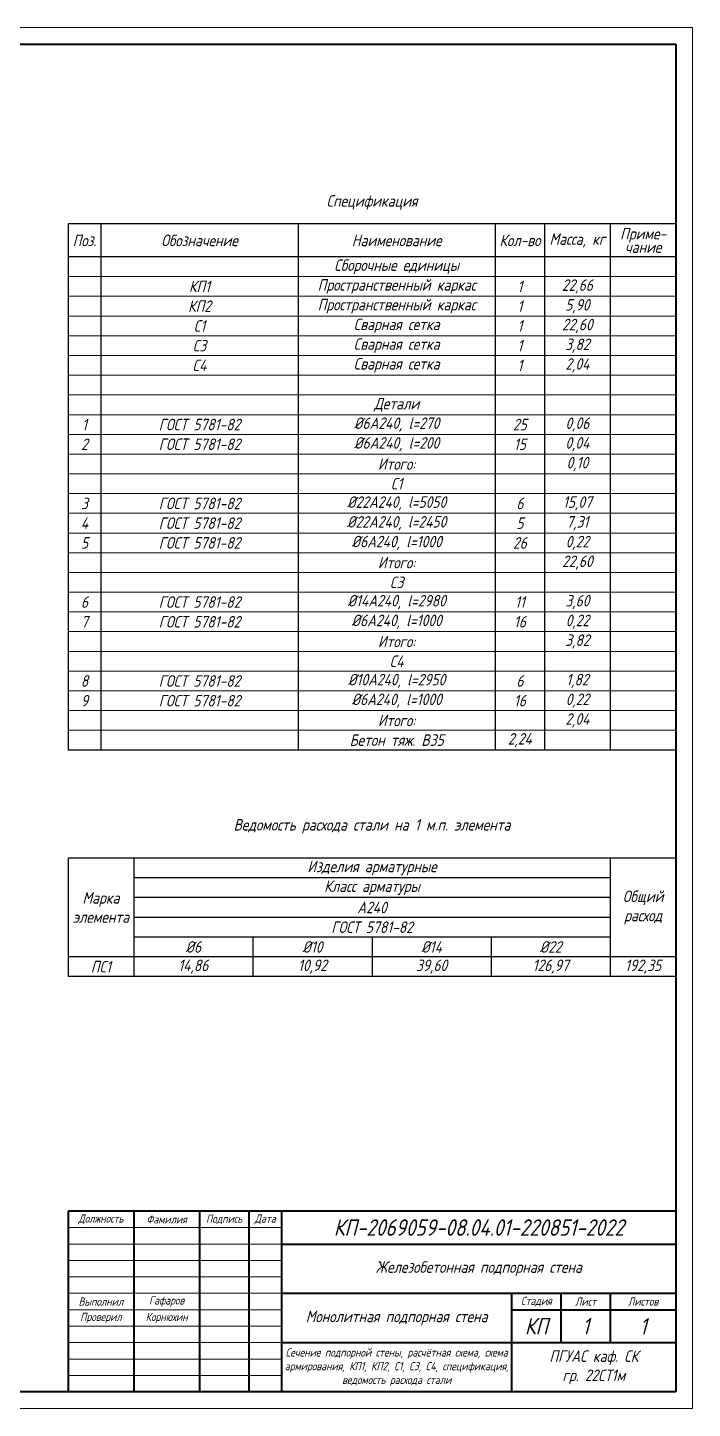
# Model space of a CAD drawing. Header units: millimetres. Extents: x -1004 to 900128, y -352756 to 107728.
# Drawn here: x 823939 to 844169, y -224477 to -182477 of the extents above; entities that cross this region are included whole.
import ezdxf

# ---------------------------------------------------------------- set-up
doc = ezdxf.new("R2010")
doc.units = ezdxf.units.MM
for name, color, linetype, lineweight in [('basic', 95, 'Continuous', 30), ('frame', 173, 'Continuous', 40), ('text', 13, 'Continuous', 20), ('thin', 153, 'Continuous', 18)]:
    doc.layers.add(name, color=color, linetype=linetype, lineweight=lineweight)
doc.styles.add('Structures', font='isocpeur.ttf', dxfattribs={"width": 0.85, "oblique": 15})
doc.styles.add('structures 2.5', font='isocpeur.ttf', dxfattribs={"width": 0.85, "oblique": 15, "height": 2.5})

msp = doc.modelspace()

# ---------------------------------------------------------------- linework, layer by layer
at = {"layer": 'basic'}
for p, q in [((843669.419, -188450.626), (825169.419, -188450.626)), ((825169.419, -188450.626), (825169.419, -204450.626)), ((826169.419, -188450.626), (826169.419, -204450.626)), ((832169.419, -188450.626), (832169.419, -204450.626)), ((838169.419, -188450.626), (838169.419, -204450.626)), ((839669.419, -188450.626), (839669.419, -204450.626)), ((841669.419, -188450.626), (841669.419, -204450.626)), ((843669.419, -189450.626), (825169.419, -189450.626)), ((843669.419, -204450.626), (825169.419, -204450.626)), ((843669.419, -207740.626), (825169.419, -207740.626)), ((825169.419, -207740.626), (825169.419, -211340.626)), ((827169.419, -207740.626), (827169.419, -211340.626)), ((841669.419, -207740.626), (841669.419, -211340.626)), ((841669.419, -208340.626), (827169.419, -208340.626)), ((841669.419, -208940.626), (827169.419, -208940.626)), ((841669.419, -209540.626), (827169.419, -209540.626)), ((841669.419, -210140.626), (827169.419, -210140.626)), ((830794.419, -210140.626), (830794.419, -211340.626)), ((834419.419, -210140.626), (834419.419, -211340.626)), ((838044.419, -210140.626), (838044.419, -211340.626)), ((843669.419, -210740.626), (825169.419, -210740.626)), ((843669.419, -211340.626), (825169.419, -211340.626))]:
    msp.add_line(p, q, dxfattribs=at)
at = {"layer": 'frame'}
for p, q in [((786769.419, -182977.227), (843669.419, -182977.227)), ((843669.419, -182977.227), (843669.419, -223977.227)), ((825169.419, -218477.227), (825169.419, -223977.227)), ((843669.419, -218477.227), (825169.419, -218477.227)), ((827169.419, -218477.227), (827169.419, -223977.227)), ((829169.419, -218477.227), (829169.419, -223977.227)), ((830669.419, -218477.227), (830669.419, -223977.227)), ((831669.419, -218477.227), (831669.419, -223977.227)), ((831669.419, -219477.227), (843669.419, -219477.227)), ((831669.419, -220977.227), (843669.419, -220977.227)), ((838669.419, -220977.227), (838669.419, -223977.227)), ((840169.419, -220977.227), (840169.419, -222477.227)), ((841669.419, -220977.227), (841669.419, -222477.227)), ((838669.419, -221477.227), (843669.419, -221477.227)), ((831669.419, -222477.227), (843669.419, -222477.227)), ((843669.419, -223977.227), (786769.419, -223977.227))]:
    msp.add_line(p, q, dxfattribs=at)
at = {"layer": 'thin'}
for p, q in [((784769.419, -182477.227), (844169.419, -182477.227)), ((844169.419, -182477.227), (844169.419, -224477.227)), ((843669.419, -190050.626), (825169.419, -190050.626)), ((843669.419, -190650.626), (825169.419, -190650.626)), ((843669.419, -191250.626), (825169.419, -191250.626)), ((843669.419, -191850.626), (825169.419, -191850.626)), ((843669.419, -192450.626), (825169.419, -192450.626)), ((843669.419, -193050.626), (825169.419, -193050.626)), ((843669.419, -193650.626), (825169.419, -193650.626)), ((843669.419, -194250.626), (825169.419, -194250.626)), ((843669.419, -194850.626), (825169.419, -194850.626)), ((843669.419, -195450.626), (825169.419, -195450.626)), ((843669.419, -196050.626), (825169.419, -196050.626)), ((843669.419, -196650.626), (825169.419, -196650.626)), ((843669.419, -197250.626), (825169.419, -197250.626)), ((843669.419, -197850.626), (825169.419, -197850.626)), ((843669.419, -198450.626), (825169.419, -198450.626)), ((843669.419, -199050.626), (825169.419, -199050.626)), ((843669.419, -199650.626), (825169.419, -199650.626)), ((843669.419, -200250.626), (825169.419, -200250.626)), ((843669.419, -200850.626), (825169.419, -200850.626)), ((843669.419, -201450.626), (825169.419, -201450.626)), ((843669.419, -202050.626), (825169.419, -202050.626)), ((843669.419, -202650.626), (825169.419, -202650.626)), ((843669.419, -203250.626), (825169.419, -203250.626)), ((843669.419, -203850.626), (825169.419, -203850.626)), ((831669.419, -218977.227), (825169.419, -218977.227)), ((831669.419, -219477.227), (825169.419, -219477.227)), ((831669.419, -219977.227), (825169.419, -219977.227)), ((831669.419, -220477.227), (825169.419, -220477.227)), ((831669.419, -220977.227), (825169.419, -220977.227)), ((831669.419, -221477.227), (825169.419, -221477.227)), ((831669.419, -221977.227), (825169.419, -221977.227)), ((831669.419, -222477.227), (825169.419, -222477.227)), ((831669.419, -222977.227), (825169.419, -222977.227)), ((831669.419, -223477.227), (825169.419, -223477.227)), ((844169.419, -224477.227), (784769.419, -224477.227))]:
    msp.add_line(p, q, dxfattribs=at)

# ---------------------------------------------------------------- texts
at = {"layer": 'text', "attachment_point": 5}
for s, insert, char_height, width, style in [('Спецификация', (834419.419, -187795.399), 350, 5622.78125, 'Structures'), ('\\pxsm0.7;Приме-\\Pчание', (842669.419, -188950.626), 350, 2000, 'Structures'), ('Поз.', (825669.419, -188950.626), 350, 1000, 'Structures'), ('Обозначение', (829169.419, -188950.626), 350, 6000, 'Structures'), ('Наименование', (835169.419, -188950.626), 350, 6000, 'Structures'), ('Кол-во', (838919.419, -188950.626), 350, 1500, 'Structures'), ('Масса, кг', (840669.419, -188950.626), 350, 2000, 'Structures'), ('Сборочные единицы', (835169.419, -189750.626), 350, 6000, 'Structures'), ('КП1', (829169.419, -190350.626), 350, 6000, 'Structures'), ('Пространственный каркас', (835169.419, -190350.626), 350, 6000, 'Structures'), ('1', (838919.419, -190350.626), 350, 1500, 'Structures'), ('22,66', (840669.419, -190350.626), 350, 2000, 'Structures'), ('КП2', (829169.419, -190950.626), 350, 6000, 'Structures'), ('Пространственный каркас', (835169.419, -190950.626), 350, 6000, 'Structures'), ('1', (838919.419, -190950.626), 350, 1500, 'Structures'), ('5,90', (840669.419, -190950.626), 350, 2000, 'Structures'), ('С1', (829169.419, -191550.626), 350, 6000, 'Structures'), ('Сварная сетка', (835169.419, -191550.626), 350, 6000, 'Structures'), ('1', (838919.419, -191550.626), 350, 1500, 'Structures'), ('22,60', (840669.419, -191550.626), 350, 2000, 'Structures'), ('Сварная сетка', (835169.419, -192150.626), 350, 6000, 'Structures'), ('3,82', (840669.419, -192150.626), 350, 2000, 'Structures'), ('С3', (829169.419, -192150.626), 350, 6000, 'Structures'), ('1', (838919.419, -192150.626), 350, 1500, 'Structures'), ('С4', (829169.419, -192750.626), 350, 6000, 'Structures'), ('Сварная сетка', (835169.419, -192750.626), 350, 6000, 'Structures'), ('1', (838919.419, -192750.626), 350, 1500, 'Structures'), ('2,04', (840669.419, -192750.626), 350, 2000, 'Structures'), ('Детали', (835169.419, -193950.626), 350, 6000, 'Structures'), ('1', (825669.419, -194550.626), 350, 1000, 'Structures'), ('ГОСТ 5781-82', (829169.419, -194550.626), 350, 6000, 'Structures'), ('%%C6А240, l=270', (835169.419, -194550.626), 350, 6000, 'Structures'), ('25', (838919.419, -194550.626), 350, 1500, 'Structures'), ('0,06', (840669.419, -194550.626), 350, 2000, 'Structures'), ('2', (825669.419, -195150.626), 350, 1000, 'Structures'), ('ГОСТ 5781-82', (829169.419, -195150.626), 350, 6000, 'Structures'), ('%%C6А240, l=200', (835169.419, -195150.626), 350, 6000, 'Structures'), ('15', (838919.419, -195150.626), 350, 1500, 'Structures'), ('0,04', (840669.419, -195150.626), 350, 2000, 'Structures'), ('Итого:', (835169.419, -195750.626), 350, 6000, 'Structures'), ('0,10', (840669.419, -195750.626), 350, 2000, 'Structures'), ('С1', (835169.419, -196350.626), 350, 6000, 'Structures'), ('3', (825669.419, -196950.626), 350, 1000, 'Structures'), ('ГОСТ 5781-82', (829169.419, -196950.626), 350, 6000, 'Structures'), ('%%C22А240, l=5050', (835169.419, -196950.626), 350, 6000, 'Structures'), ('6', (838919.419, -196950.626), 350, 1500, 'Structures'), ('15,07', (840669.419, -196950.626), 350, 2000, 'Structures'), ('4', (825669.419, -197550.626), 350, 1000, 'Structures'), ('ГОСТ 5781-82', (829169.419, -197550.626), 350, 6000, 'Structures'), ('%%C22А240, l=2450', (835169.419, -197550.626), 350, 6000, 'Structures'), ('5', (838919.419, -197550.626), 350, 1500, 'Structures'), ('7,31', (840669.419, -197550.626), 350, 2000, 'Structures'), ('5', (825669.419, -198150.626), 350, 1000, 'Structures'), ('ГОСТ 5781-82', (829169.419, -198150.626), 350, 6000, 'Structures'), ('%%C6А240, l=1000', (835169.419, -198150.626), 350, 6000, 'Structures'), ('26', (838919.419, -198150.626), 350, 1500, 'Structures'), ('0,22', (840669.419, -198150.626), 350, 2000, 'Structures'), ('Итого:', (835169.419, -198750.626), 350, 6000, 'Structures'), ('22,60', (840669.419, -198750.626), 350, 2000, 'Structures'), ('С3', (835169.419, -199350.626), 350, 6000, 'Structures'), ('6', (825669.419, -199950.626), 350, 1000, 'Structures'), ('ГОСТ 5781-82', (829169.419, -199950.626), 350, 6000, 'Structures'), ('%%C14А240, l=2980', (835169.419, -199950.626), 350, 6000, 'Structures'), ('11', (838919.419, -199950.626), 350, 1500, 'Structures'), ('3,60', (840669.419, -199950.626), 350, 2000, 'Structures'), ('%%C6А240, l=1000', (835169.419, -200550.626), 350, 6000, 'Structures'), ('0,22', (840669.419, -200550.626), 350, 2000, 'Structures'), ('7', (825669.419, -200550.626), 350, 1000, 'Structures'), ('ГОСТ 5781-82', (829169.419, -200550.626), 350, 6000, 'Structures'), ('16', (838919.419, -200550.626), 350, 1500, 'Structures'), ('Итого:', (835169.419, -201150.626), 350, 6000, 'Structures'), ('3,82', (840669.419, -201150.626), 350, 2000, 'Structures'), ('С4', (835169.419, -201750.626), 350, 6000, 'Structures'), ('8', (825669.419, -202350.626), 350, 1000, 'Structures'), ('ГОСТ 5781-82', (829169.419, -202350.626), 350, 6000, 'Structures'), ('%%C10А240, l=2950', (835169.419, -202350.626), 350, 6000, 'Structures'), ('6', (838919.419, -202350.626), 350, 1500, 'Structures'), ('1,82', (840669.419, -202350.626), 350, 2000, 'Structures'), ('9', (825669.419, -202950.626), 350, 1000, 'Structures'), ('ГОСТ 5781-82', (829169.419, -202950.626), 350, 6000, 'Structures'), ('%%C6А240, l=1000', (835169.419, -202950.626), 350, 6000, 'Structures'), ('16', (838919.419, -202950.626), 350, 1500, 'Structures'), ('0,22', (840669.419, -202950.626), 350, 2000, 'Structures'), ('Итого:', (835169.419, -203550.626), 350, 6000, 'Structures'), ('2,04', (840669.419, -203550.626), 350, 2000, 'Structures'), ('Бетон тяж. B35', (835169.419, -204150.626), 350, 6000, 'Structures'), ('2,24', (838919.419, -204150.626), 350, 1500, 'Structures'), ('Ведомость расхода стали на 1 м.п. элемента', (834419.419, -206773.109), 350, 9598.9197, 'Structures'), ('Изделия арматурные', (834419.419, -208040.626), 350, 14500, 'Structures'), ('Класс арматуры', (834419.419, -208640.626), 350, 14500, 'Structures'), ('Общий расход', (842669.419, -209240.626), 350, 2000, 'Structures'), ('Марка элемента', (826169.419, -209240.626), 350, 2000, 'Structures'), ('А240', (834419.419, -209240.626), 350, 7250, 'Structures'), ('ГОСТ 5781-82', (834419.419, -209840.626), 350, 14500, 'Structures'), ('%%C6', (828981.919, -210440.626), 350, 3625, 'Structures'), ('%%C10', (832606.919, -210440.626), 350, 3625, 'Structures'), ('%%C14', (836231.919, -210440.626), 350, 3625, 'Structures'), ('%%C22', (839856.919, -210440.626), 350, 3625, 'Structures'), ('14,86', (828981.919, -211040.626), 350, 3625, 'Structures'), ('10,92', (832606.919, -211040.626), 350, 3625, 'Structures'), ('39,60', (836231.919, -211040.626), 350, 3625, 'Structures'), ('126,97', (839856.919, -211040.626), 350, 3625, 'Structures'), ('192,35', (842669.419, -211040.626), 350, 2000, 'Structures'), ('ПС1', (826169.419, -211040.626), 350, 2000, 'Structures'), ('Должность', (826169.419, -218727.227), 250, 1859.40606, 'structures 2.5'), ('Фамилия', (828169.419, -218727.227), 250, 1812.24194, 'structures 2.5'), ('Подпись', (829919.419, -218727.227), 250, 1359.18156, 'structures 2.5'), ('Дата', (831169.419, -218727.227), 250, 882.53911, 'structures 2.5'), ('КП-2069059-08.04.01-220851-2022', (837669.419, -218977.227), 500, 11741.42873, 'structures 2.5'), ('Железобетонная подпорная стена', (837669.419, -220227.227), 350, 12000, 'Structures'), ('Выполнил', (826169.419, -221227.227), 250, 1859.40647, 'structures 2.5'), ('Гафаров', (828169.419, -221227.227), 250, 2000, 'Structures'), ('Стадия', (839419.419, -221227.227), 250, 1352.9954, 'structures 2.5'), ('Лист', (840919.419, -221227.227), 250, 1306.04815, 'structures 2.5'), ('Листов', (842669.419, -221227.227), 250, 1733.57299, 'structures 2.5'), ('Проверил', (826169.419, -221727.227), 250, 1882.98853, 'structures 2.5'), ('Корнюхин', (828169.419, -221727.227), 250, 2000, 'Structures'), ('Монолитная подпорная стена', (835169.419, -221727.227), 350, 7000, 'Structures'), ('КП', (839419.419, -221977.227), 500, 1329.52177, 'structures 2.5'), ('1', (840919.419, -221977.227), 500, 1376.46862, 'structures 2.5'), ('1', (842669.419, -221977.227), 500, 1780.52024, 'structures 2.5'), ('Сечение подпорной стены, расчётная схема, схема армирования, КП1, КП2, С1, С3, С4, спецификация, ведомость расхода стали', (835169.419, -223227.227), 250, 6914.26293, 'structures 2.5'), ('ПГУАС каф. СК \\Pгр. 22СТ1м', (841169.419, -223227.227), 350, 4533.45828, 'structures 2.5')]:
    msp.add_mtext(s, dxfattribs=dict(at, insert=insert, char_height=char_height, width=width, style=style))

doc.saveas('drawing.dxf')
